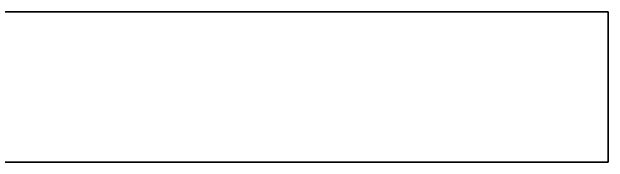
# Model space of a CAD drawing. Extents: x 0 to 4960, y -79 to 258.
# Drawn here: x 4803.4 to 4960.1, y -19.7 to 19.7 of the extents above; entities that cross this region are included whole.
import ezdxf

# ---------------------------------------------------------------- set-up
doc = ezdxf.new("R2010")
doc.units = 0
doc.layers.add('UB3D', color=1, linetype='CONTINUOUS')

msp = doc.modelspace()

# ---------------------------------------------------------------- linework, layer by layer
at = {"layer": 'UB3D', "color": 94}
for points in [[(0, 19.685039, -3870), (4960.050236, 19.685039, -3870), (4960.050236, -19.685039, -3870), (0, -19.685039, -3870)], [(4960.050236, 19.685039, -719.999961), (0, 19.685039, -719.999961), (0, -19.685039, -719.999961), (4960.050236, -19.685039, -719.999961)], [(0, 19.685039, -719.999961), (0, 19.685039, -3870), (4960.050236, 19.685039, -3870)], [(0, 19.685039, -719.999961), (4960.050236, 19.685039, -3870), (4960.050236, 19.685039, -719.999961)], [(0, 19.685039, -719.999961), (4960.050236, 19.685039, -719.999961), (0, 19.685039, -719.999961)], [(4960.050236, 19.685039, -3870), (4960.050236, 19.685039, -719.999961), (4960.050236, -19.685039, -719.999961), (4960.050236, -19.685039, -3870)], [(0, -19.685039, -719.999961), (4960.050236, -19.685039, -719.999961), (4960.050236, -19.685039, -3870)], [(0, -19.685039, -719.999961), (4960.050236, -19.685039, -3870), (0, -19.685039, -3870)]]:
    msp.add_3dface(points, dxfattribs=at)

doc.saveas('drawing.dxf')
